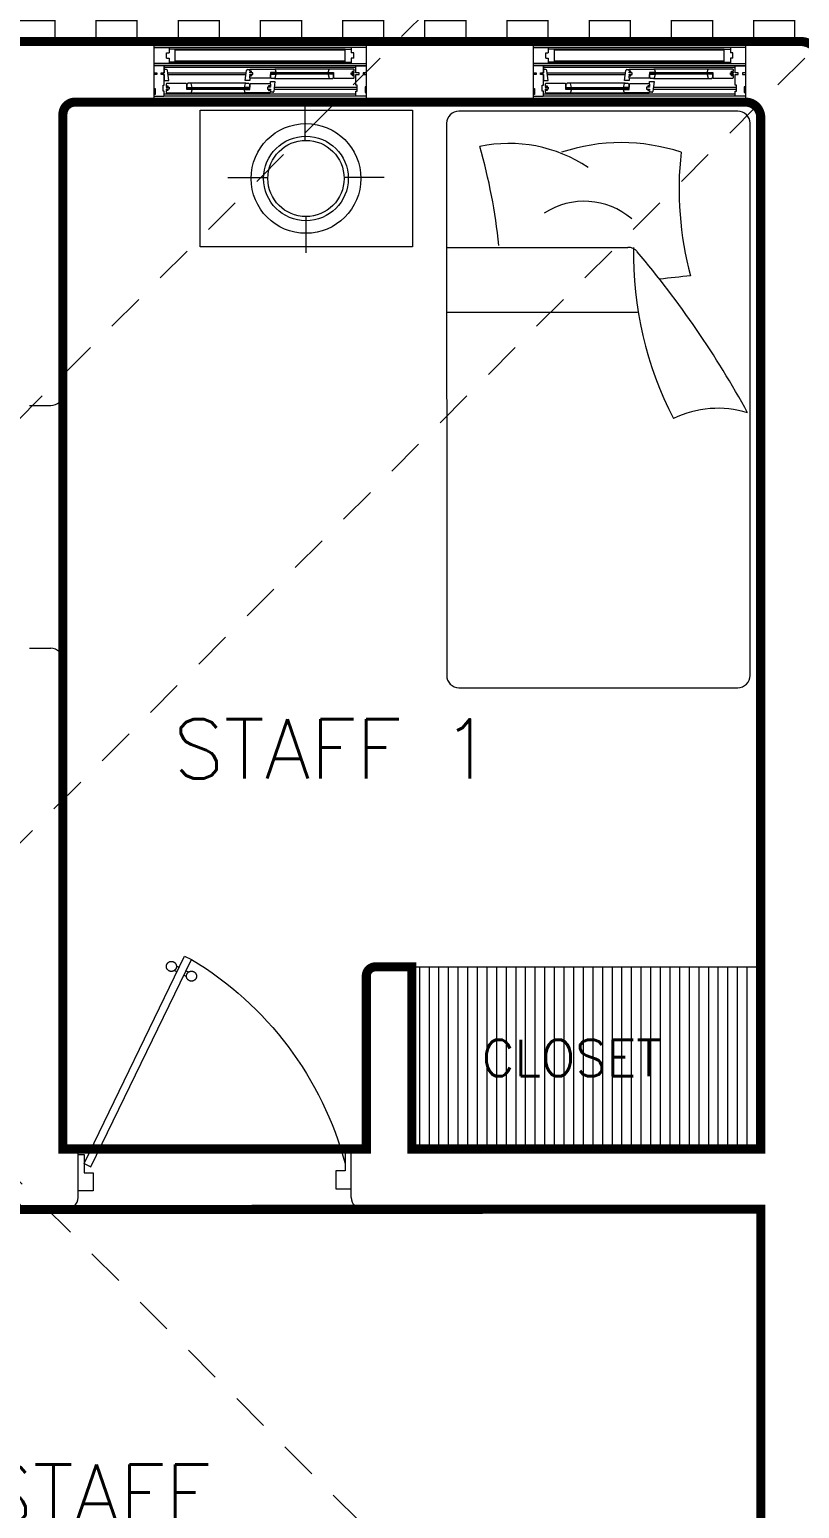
# Model space of a CAD drawing. Header units: metres. Extents: x 8 to 2416, y -346 to 476.
# Drawn here: x 124.757 to 127.295, y -240.05 to -235.176 of the extents above; entities that cross this region are included whole.
import ezdxf

# ---------------------------------------------------------------- set-up
doc = ezdxf.new("R2010")
doc.units = ezdxf.units.M
doc.linetypes.add('0', pattern=[0])
doc.linetypes.add('HIDDEN2', pattern=[0.1875, 0.125, -0.0625])
doc.layers.get('0').update_dxf_attribs({"color": 250, "linetype": '0', "lineweight": 20})
for name, color, linetype, lineweight in [('A-DOOR', 35, 'Continuous', 5), ('A-WALL', 250, 'Continuous', 20), ('baños', 140, 'Continuous', 0), ('closets', 253, 'Continuous', 0), ('cristales', 131, 'Continuous', 0), ('MOBILIARIOS', 252, 'Continuous', 0), ('textos', 7, 'Continuous', 0)]:
    doc.layers.add(name, color=color, linetype=linetype, lineweight=lineweight)
doc.layers.add('hatch piso', color=253, linetype='Continuous', lineweight=0, transparency=0.7)
doc.layers.add('REVESTIMIENTO EXTERIOR', color=7, linetype='Continuous', lineweight=5, true_color=0xffdebd)
doc.layers.add('Techos 1', color=7, linetype='HIDDEN2', lineweight=9, true_color=0x42391a)
doc.styles.get("Standard").update_dxf_attribs({"font": 'arial.ttf', "height": 0.1875})

# ---------------------------------------------------------------- blocks, each defined once
blk = doc.blocks.new('P90')
at = {"layer": 'A-DOOR'}
for p, q in [((-0.0476, -0.8576), (0.6364, -0.5264)), ((0.5992, -0.5445), (0.5949, -0.5355)), ((0.6473, -0.5489), (0.6364, -0.5264)), ((-0.0368, -0.88), (0.6473, -0.5489)), ((0.5843, -0.5517), (0.58, -0.5427)), ((0.5952, -0.5741), (0.5995, -0.5831)), ((0.6101, -0.5669), (0.6144, -0.5759)), ((-0.0368, -0.88), (-0.0476, -0.8576))]:
    blk.add_line(p, q, dxfattribs=at)
for points in [[(-0.06, -0.02), (-0.06, -0.05), (-0.12, -0.05), (-0.12, 0), (0, 0), (0, -0.02)], [(-0.0668, -0.88), (-0.0668, -0.85), (-0.1268, -0.85), (-0.1268, -0.9), (-0.0068, -0.9), (-0.0068, -0.88)]]:
    blk.add_lwpolyline(points, close=True, dxfattribs=at)
blk.add_arc((-0.3259, -1.105), 1.1228, 31.0139, 75.0797, dxfattribs=at)
for points in [[(0.5812, -0.5096), (0.5857, -0.5096), (0.5933, -0.5141), (0.5977, -0.5218), (0.5977, -0.5306), (0.5933, -0.5383), (0.5856, -0.5427), (0.5767, -0.5427), (0.5691, -0.5383), (0.5647, -0.5306), (0.5647, -0.5217), (0.5691, -0.514), (0.5768, -0.5096), (0.5812, -0.5096)], [(0.6133, -0.5758), (0.6177, -0.5758), (0.6254, -0.5803), (0.6298, -0.5879), (0.6298, -0.5968), (0.6253, -0.6045), (0.6176, -0.6089), (0.6088, -0.6089), (0.6011, -0.6044), (0.5967, -0.5967), (0.5967, -0.5879), (0.6011, -0.5802), (0.6088, -0.5758), (0.6133, -0.5758)]]:
    blk.add_open_spline(points, degree=2, dxfattribs=at)
blk = doc.blocks.new('Fenton Bead')
at = {"color": 7}
blk.add_lwpolyline([(2.1, 12.5, -0.341999), (0.2, 11), (0, 10.7), (0, 1), (1, 0), (18, 0), (18, 0.5), (14.7, 12.9, 0.339454), (13.2, 14), (4.1, 14, 0.341999)], format="xyb", close=True, dxfattribs=at)
blk = doc.blocks.new('A$C6ca19f56')
at = {"layer": 'A-DOOR', "color": 7}
for p, q in [((0.7, 0.2), (0, 0.2)), ((0.0325, 0.12), (0, 0.12)), ((0, 0.12), (0, 0.097)), ((0.7, 0.12), (0, 0.12)), ((0.034, 0.1185), (0.0325, 0.12)), ((0.034, 0.097), (0.034, 0.1185)), ((0.034, 0.1185), (0.034, 0.097)), ((0.0417, 0.1075), (0.034, 0.1075)), ((0.049, 0.0715), (0.0447, 0.1047)), ((0.301, 0.0715), (0.3053, 0.1047)), ((0.3083, 0.1075), (0.316, 0.1075)), ((0.316, 0.1075), (0.3175, 0.109)), ((0.316, 0.102), (0.316, 0.1075)), ((0.322, 0.102), (0.316, 0.102)), ((0.316, 0.097), (0.316, 0.0993)), ((0.316, 0.0993), (0.322, 0.0993)), ((0.3175, 0.109), (0.3981, 0.109)), ((0.322, 0.0993), (0.322, 0.102)), ((0.4015, 0.098), (0.384, 0.098)), ((0.384, 0.098), (0.384, 0.0805)), ((0.3981, 0.109), (0.4, 0.1075)), ((0.5779, 0.109), (0.3981, 0.109)), ((0.4, 0.1075), (0.402, 0.0995)), ((0.402, 0.0985), (0.4015, 0.098)), ((0.402, 0.0995), (0.402, 0.0985)), ((0.576, 0.1075), (0.574, 0.0995)), ((0.574, 0.0995), (0.574, 0.0985)), ((0.574, 0.0985), (0.5745, 0.098)), ((0.5745, 0.098), (0.592, 0.098)), ((0.5779, 0.109), (0.576, 0.1075)), ((0.6585, 0.109), (0.5779, 0.109)), ((0.592, 0.098), (0.592, 0.0805)), ((0.654, 0.0993), (0.654, 0.102)), ((0.654, 0.102), (0.66, 0.102)), ((0.66, 0.0993), (0.654, 0.0993)), ((0.66, 0.1075), (0.6585, 0.109)), ((0.66, 0.102), (0.66, 0.1075)), ((0.66, 0.097), (0.66, 0.0993)), ((0.666, 0.1185), (0.6675, 0.12)), ((0.666, 0.097), (0.666, 0.1185)), ((0.6675, 0.12), (0.7, 0.12)), ((0.7, 0.12), (0.7, 0.097)), ((0, 0.097), (0.01, 0.097)), ((0.01, 0.091), (0, 0.091)), ((0, 0.091), (0, 0.0445)), ((0.01, 0.097), (0.01, 0.091)), ((0.024, 0.091), (0.024, 0.097)), ((0.024, 0.097), (0.034, 0.097)), ((0.034, 0.091), (0.024, 0.091)), ((0.03, 0.0365), (0.03, 0.0555)), ((0.03, 0.0555), (0.034, 0.0555)), ((0.034, 0.097), (0.0305, 0.097)), ((0.0305, 0.097), (0.0305, 0.091)), ((0.0305, 0.091), (0.034, 0.091)), ((0.034, 0.0555), (0.034, 0.091)), ((0.034, 0.091), (0.034, 0.0715)), ((0.034, 0.0715), (0.049, 0.0715)), ((0.0415, 0.061), (0.04, 0.0595)), ((0.04, 0.0595), (0.04, 0.0537)), ((0.04, 0.0537), (0.046, 0.0537)), ((0.046, 0.051), (0.04, 0.051)), ((0.04, 0.051), (0.04, 0.049)), ((0.04, 0.049), (0.05, 0.049)), ((0.1065, 0.061), (0.0415, 0.061)), ((0.046, 0.0537), (0.046, 0.051)), ((0.05, 0.049), (0.05, 0.043)), ((0.108, 0.0595), (0.1065, 0.061)), ((0.108, 0.042), (0.108, 0.0595)), ((0.3028, 0.062), (0.1212, 0.062)), ((0.316, 0.0715), (0.301, 0.0715)), ((0.326, 0.097), (0.316, 0.097)), ((0.316, 0.089), (0.316, 0.091)), ((0.316, 0.091), (0.326, 0.091)), ((0.322, 0.089), (0.316, 0.089)), ((0.316, 0.0805), (0.316, 0.0863)), ((0.316, 0.0863), (0.322, 0.0863)), ((0.3175, 0.079), (0.316, 0.0805)), ((0.316, 0.0805), (0.316, 0.0715)), ((0.316, 0.0595), (0.3175, 0.061)), ((0.316, 0.042), (0.316, 0.0595)), ((0.3825, 0.079), (0.3175, 0.079)), ((0.3175, 0.061), (0.3825, 0.061)), ((0.322, 0.0863), (0.322, 0.089)), ((0.326, 0.091), (0.326, 0.097)), ((0.384, 0.049), (0.374, 0.049)), ((0.374, 0.049), (0.374, 0.043)), ((0.384, 0.0537), (0.378, 0.0537)), ((0.378, 0.0537), (0.378, 0.051)), ((0.378, 0.051), (0.384, 0.051)), ((0.384, 0.0805), (0.3825, 0.079)), ((0.3825, 0.061), (0.384, 0.0595)), ((0.384, 0.095), (0.389, 0.095)), ((0.384, 0.095), (0.389, 0.095)), ((0.384, 0.0595), (0.384, 0.0685)), ((0.384, 0.0685), (0.399, 0.0685)), ((0.384, 0.0595), (0.384, 0.0537)), ((0.384, 0.051), (0.384, 0.049)), ((0.389, 0.097), (0.395, 0.093)), ((0.389, 0.093), (0.395, 0.097)), ((0.399, 0.0685), (0.3947, 0.0353)), ((0.3972, 0.078), (0.5788, 0.078)), ((0.587, 0.097), (0.581, 0.093)), ((0.587, 0.093), (0.581, 0.097)), ((0.592, 0.095), (0.587, 0.095)), ((0.592, 0.095), (0.587, 0.095)), ((0.592, 0.0805), (0.5935, 0.079)), ((0.5935, 0.079), (0.6585, 0.079)), ((0.65, 0.091), (0.65, 0.097)), ((0.65, 0.097), (0.66, 0.097)), ((0.66, 0.091), (0.65, 0.091)), ((0.654, 0.0863), (0.654, 0.089)), ((0.654, 0.089), (0.66, 0.089)), ((0.66, 0.0863), (0.654, 0.0863)), ((0.6585, 0.079), (0.66, 0.0805)), ((0.66, 0.089), (0.66, 0.091)), ((0.66, 0.0805), (0.66, 0.0863)), ((0.676, 0.097), (0.666, 0.097)), ((0.666, 0.0555), (0.666, 0.091)), ((0.666, 0.091), (0.676, 0.091)), ((0.67, 0.0555), (0.666, 0.0555)), ((0.67, 0.0365), (0.67, 0.0555)), ((0.676, 0.091), (0.676, 0.097)), ((0.7, 0.097), (0.69, 0.097)), ((0.69, 0.097), (0.69, 0.091)), ((0.69, 0.091), (0.7, 0.091)), ((0.7, 0.0505), (0.696, 0.0505)), ((0.696, 0.0505), (0.696, 0.0315)), ((0.7, 0.091), (0.7, 0.0505)), ((0, 0.0445), (0.004, 0.0445)), ((0.004, 0.0255), (0, 0.0255)), ((0, 0.0255), (0, 0.0215)), ((0, 0.0215), (0.0015, 0.02)), ((0.7, 0), (0, 0)), ((0.0015, 0.02), (0.0325, 0.02)), ((0.004, 0.0445), (0.004, 0.0255)), ((0.034, 0.0365), (0.03, 0.0365)), ((0.0325, 0.02), (0.034, 0.0215)), ((0.6675, 0.02), (0.0325, 0.02)), ((0.034, 0.0215), (0.034, 0.0365)), ((0.05, 0.043), (0.04, 0.043)), ((0.04, 0.043), (0.04, 0.0407)), ((0.04, 0.0407), (0.046, 0.0407)), ((0.046, 0.038), (0.04, 0.038)), ((0.04, 0.038), (0.04, 0.0325)), ((0.04, 0.0325), (0.0415, 0.031)), ((0.0415, 0.031), (0.1221, 0.031)), ((0.046, 0.0407), (0.046, 0.038)), ((0.108, 0.045), (0.113, 0.045)), ((0.108, 0.045), (0.113, 0.045)), ((0.1255, 0.042), (0.108, 0.042)), ((0.113, 0.043), (0.119, 0.047)), ((0.113, 0.047), (0.119, 0.043)), ((0.1221, 0.031), (0.124, 0.0325)), ((0.1221, 0.031), (0.3019, 0.031)), ((0.124, 0.0325), (0.126, 0.0405)), ((0.126, 0.0415), (0.1255, 0.042)), ((0.126, 0.0405), (0.126, 0.0415)), ((0.298, 0.0415), (0.2985, 0.042)), ((0.298, 0.0405), (0.298, 0.0415)), ((0.3, 0.0325), (0.298, 0.0405)), ((0.2985, 0.042), (0.316, 0.042)), ((0.3019, 0.031), (0.3, 0.0325)), ((0.3825, 0.031), (0.3019, 0.031)), ((0.311, 0.043), (0.305, 0.047)), ((0.311, 0.047), (0.305, 0.043)), ((0.316, 0.045), (0.311, 0.045)), ((0.316, 0.045), (0.311, 0.045)), ((0.374, 0.043), (0.384, 0.043)), ((0.384, 0.0407), (0.378, 0.0407)), ((0.378, 0.0407), (0.378, 0.038)), ((0.378, 0.038), (0.384, 0.038)), ((0.384, 0.0325), (0.3825, 0.031)), ((0.384, 0.043), (0.384, 0.0407)), ((0.384, 0.038), (0.384, 0.0325)), ((0.3917, 0.0325), (0.384, 0.0325)), ((0.666, 0.0215), (0.666, 0.0365)), ((0.666, 0.0365), (0.67, 0.0365)), ((0.6675, 0.02), (0.666, 0.0215)), ((0.6985, 0.02), (0.6675, 0.02)), ((0.696, 0.0315), (0.7, 0.0315)), ((0.7, 0.0215), (0.6985, 0.02)), ((0.7, 0.0315), (0.7, 0.0215))]:
    blk.add_line(p, q, dxfattribs=at)
at = {"layer": 'A-DOOR', "extrusion": (0, 0, -1)}
for p, q in [((0.7, 0.18), (0, 0.18)), ((0.0413, 0.1622), (0.05, 0.1622)), ((0.0413, 0.1448), (0.0413, 0.1622)), ((0.6587, 0.1622), (0.65, 0.1622)), ((0.6587, 0.1448), (0.6587, 0.1622)), ((0, 0.127), (0.7, 0.127)), ((0.0413, 0.1448), (0.05, 0.1448)), ((0.6587, 0.1448), (0.65, 0.1448))]:
    blk.add_line(p, q, dxfattribs=at)
at = {"layer": 'A-DOOR'}
for p, q in [((0.07, 0.175), (0.05, 0.175)), ((0.07, 0.132), (0.07, 0.175)), ((0.63, 0.1711), (0.07, 0.1711)), ((0.07, 0.1359), (0.07, 0.1711)), ((0.63, 0.132), (0.63, 0.175)), ((0.63, 0.175), (0.65, 0.175)), ((0.63, 0.1359), (0.63, 0.1711)), ((0.07, 0.132), (0.05, 0.132)), ((0.07, 0.1359), (0.63, 0.1359)), ((0.63, 0.132), (0.65, 0.132))]:
    blk.add_line(p, q, dxfattribs=at)
at = {"layer": 'A-DOOR', "color": 9, "true_color": 0xc7c8ca}
for p, q in [((0.63, 0.175), (0.07, 0.175)), ((0.05, 0.132), (0.63, 0.132))]:
    blk.add_line(p, q, dxfattribs=at)
at = {"layer": 'A-DOOR', "color": 8}
for p, q in [((0.666, 0.114), (0.034, 0.114)), ((0.0457, 0.097), (0.3043, 0.097)), ((0.0465, 0.091), (0.3035, 0.091)), ((0.3965, 0.049), (0.67, 0.049)), ((0.666, 0.026), (0.034, 0.026)), ((0.3957, 0.043), (0.67, 0.043))]:
    blk.add_line(p, q, dxfattribs=at)
at = {"layer": 'A-DOOR', "extrusion": (0, 0, -1)}
for points in [[(0, 0.18), (-0.05, 0.18), (-0.05, 0.1622)], [(-0.7, 0.18), (-0.65, 0.18), (-0.65, 0.1622)], [(-0.05, 0.1448), (-0.05, 0.127), (0, 0.127)], [(-0.65, 0.1448), (-0.65, 0.127), (-0.7, 0.127)]]:
    blk.add_lwpolyline(points, dxfattribs=at)
at = {"layer": 'A-DOOR', "color": 7}
for points in [[(0.4015, 0.098), (0.3895, 0.098), (0.3895, 0.097), (0.4015, 0.097)], [(0.5745, 0.098), (0.5865, 0.098), (0.5865, 0.097), (0.5745, 0.097)], [(0.384, 0.095), (0.389, 0.095), (0.389, 0.095), (0.384, 0.095)], [(0.587, 0.093), (0.389, 0.093), (0.389, 0.097), (0.587, 0.097)], [(0.587, 0.097), (0.389, 0.097), (0.389, 0.093), (0.587, 0.093)], [(0.389, 0.097), (0.395, 0.097), (0.395, 0.093), (0.389, 0.093)], [(0.4015, 0.093), (0.3895, 0.093), (0.3895, 0.092), (0.4015, 0.092)], [(0.395, 0.097), (0.4, 0.097), (0.4, 0.093), (0.395, 0.093)], [(0.5745, 0.093), (0.5865, 0.093), (0.5865, 0.092), (0.5745, 0.092)], [(0.581, 0.097), (0.576, 0.097), (0.576, 0.093), (0.581, 0.093)], [(0.587, 0.097), (0.581, 0.097), (0.581, 0.093), (0.587, 0.093)], [(0.592, 0.095), (0.587, 0.095), (0.587, 0.095), (0.592, 0.095)], [(0.108, 0.045), (0.113, 0.045), (0.113, 0.045), (0.108, 0.045)], [(0.113, 0.043), (0.119, 0.043), (0.119, 0.047), (0.113, 0.047)], [(0.113, 0.047), (0.311, 0.047), (0.311, 0.043), (0.113, 0.043)], [(0.113, 0.043), (0.311, 0.043), (0.311, 0.047), (0.113, 0.047)], [(0.1255, 0.047), (0.1135, 0.047), (0.1135, 0.048), (0.1255, 0.048)], [(0.1255, 0.042), (0.1135, 0.042), (0.1135, 0.043), (0.1255, 0.043)], [(0.119, 0.043), (0.124, 0.043), (0.124, 0.047), (0.119, 0.047)], [(0.2985, 0.047), (0.3105, 0.047), (0.3105, 0.048), (0.2985, 0.048)], [(0.2985, 0.042), (0.3105, 0.042), (0.3105, 0.043), (0.2985, 0.043)], [(0.305, 0.043), (0.3, 0.043), (0.3, 0.047), (0.305, 0.047)], [(0.311, 0.043), (0.305, 0.043), (0.305, 0.047), (0.311, 0.047)], [(0.316, 0.045), (0.311, 0.045), (0.311, 0.045), (0.316, 0.045)]]:
    blk.add_lwpolyline(points, close=True, dxfattribs=at)
for centre, start, end in [((0.0417, 0.1045), 4.2891, 90.0015), ((0.3083, 0.1045), 89.9985, 175.7109), ((0.3917, 0.0355), 269.9985, 355.7109)]:
    blk.add_arc(centre, 0.003, start, end, dxfattribs=at)
at = {"layer": 'cristales', "const_width": 0.004}
for points in [[(0.576, 0.095), (0.4, 0.095)], [(0.124, 0.045), (0.3, 0.045)]]:
    blk.add_lwpolyline(points, dxfattribs=at)
at = {"layer": 'A-DOOR', "color": 7, "yscale": 0.001000000023175567, "zscale": 0.001000000023175567}
for p, xscale in [((0.108, 0.048), 0.001000000023175567), ((0.316, 0.048), -0.001000000023175567)]:
    blk.add_blockref('Fenton Bead', p, dxfattribs=dict(at, xscale=xscale))
at = {"layer": 'A-DOOR', "color": 7, "yscale": 0.001000000023175567, "zscale": 0.001000000023175567, "rotation": 180}
for p, xscale in [((0.384, 0.092), -0.001000000023175567), ((0.592, 0.092), 0.001000000023175567)]:
    blk.add_blockref('Fenton Bead', p, dxfattribs=dict(at, xscale=xscale))
blk = doc.blocks.new('PL BASE 1N NASAS 09')
at = {"layer": 'closets', "transparency": 33554687}
h = blk.add_hatch(dxfattribs=at)
h.set_pattern_fill('LINE', color=256, scale=0.01, angle=90)
h.set_pattern_definition([(90, (-221.61947, 143.81628), (-0.03175, 2e-18), [])])
h.paths.add_polyline_path([(-115.7811, -51.8997), (-114.6315, -51.8997), (-114.6315, -52.4997), (-115.7811, -52.4997)])
at = {"layer": 'A-WALL'}
for p, q in [((-116.6311, -48.8497), (-116.6311, -49.0497)), ((-115.9311, -48.8497), (-115.9311, -49.0497)), ((-115.3811, -48.8497), (-115.3811, -49.0497)), ((-114.6811, -48.8497), (-114.6811, -49.0497)), ((-116.6311, -49.0497), (-116.8911, -49.0497)), ((-114.6711, -49.0497), (-115.9311, -49.0497)), ((-116.9311, -50.0097), (-116.9311, -49.0897)), ((-114.6311, -52.4997), (-114.6311, -49.0897)), ((-117.0411, -50.0497), (-116.9711, -50.0497)), ((-117.0411, -50.8497), (-116.9711, -50.8497)), ((-116.9311, -52.4597), (-116.9311, -50.8897)), ((-115.7811, -51.8997), (-115.8911, -51.8997)), ((-115.7811, -52.4997), (-115.7811, -51.8997)), ((-115.9311, -52.4597), (-115.9311, -51.9397)), ((-116.8911, -52.4997), (-116.8813, -52.4997)), ((-116.8813, -52.6597), (-116.8813, -52.4997)), ((-115.9811, -52.4997), (-115.9711, -52.4997)), ((-115.9811, -52.6597), (-115.9811, -52.4997)), ((-115.7811, -52.4997), (-114.6311, -52.4997)), ((-117.0411, -52.6997), (-116.9213, -52.6997))]:
    blk.add_line(p, q, dxfattribs=at)
for points in [[(-116.6311, -48.8497), (-117.1811, -48.8497)], [(-115.3811, -48.8497), (-115.9311, -48.8497)]]:
    blk.add_lwpolyline(points, dxfattribs=at)
for points in [[(-114.4311, -53.4497), (-114.4311, -49.4897, -0.414214), (-114.3911, -49.4497), (-113.8711, -49.4497, 0.414214), (-113.8311, -49.4097), (-113.8311, -49.2897, 0.414214), (-113.8711, -49.2497), (-114.3911, -49.2497, -0.414214), (-114.4311, -49.2097), (-114.4311, -48.8897, 0.414214), (-114.4711, -48.8497), (-114.6811, -48.8497)], [(-115.9416, -52.6997), (-114.6711, -52.6997, -0.414086), (-114.6311, -52.7397), (-114.6306, -53.8597, 0.414086), (-114.5906, -53.8997), (-114.4705, -53.8997, 0.415429), (-114.4305, -53.8596), (-114.4311, -53.7197, -0.414214), (-114.3611, -53.6497), (-113.6511, -53.6497)]]:
    blk.add_lwpolyline(points, format="xyb", dxfattribs=at)
for centre, start, end in [((-116.8911, -49.0897), 90, 180), ((-114.6711, -49.0897), 0, 90), ((-116.9711, -50.0097), 270, 360), ((-116.9711, -50.8897), 360, 90), ((-115.8911, -51.9397), 90, 180), ((-116.8911, -52.4597), 180, 270), ((-115.9711, -52.4597), 270, 360), ((-117.0411, -52.6597), 180, 270), ((-116.9213, -52.6597), 270, 0), ((-115.9411, -52.6597), 180, 270)]:
    blk.add_arc(centre, 0.04, start, end, dxfattribs=at)
at = {"layer": 'closets', "transparency": 33554687}
blk.add_line((-115.7811, -51.8997), (-114.6311, -51.8997), dxfattribs=at)
at = {"layer": 'Techos 1'}
for p, q in [((-114.9311, -47.9497), (-118.0811, -51.0997)), ((-113.5311, -47.9497), (-117.6311, -52.0497)), ((-117.6311, -52.0497), (-113.5311, -56.1497))]:
    blk.add_line(p, q, dxfattribs=at)
at = {"color": 1}
for p in [(-116.6311, -49.0497), (-115.3811, -49.0497)]:
    blk.add_blockref('A$C6ca19f56', p, dxfattribs=at)
at = {"layer": 'A-DOOR', "xscale": -1, "rotation": 270}
blk.add_blockref('P90', (-115.9811, -52.5114), dxfattribs=at)
at = {"layer": 'textos'}
for s, insert, char_height, width, attachment_point in [('{\\Fromans|c0; STAFF 1}', (-116.7008, -51.2785), 0.195, 3.404877, 7), ('\\pxqc;{\\Fromans|c0;\\H0.8x;CLOSET\\H1.25x; }', (-113.5584, -52.2599), 0.15, 3.392974, 9), ('{\\Fromans|c0;STAFF \\PAREA}', (-117.1966, -54.0596), 0.195, 3.422974, 7)]:
    blk.add_mtext(s, dxfattribs=dict(at, insert=insert, char_height=char_height, width=width, attachment_point=attachment_point))
blk = doc.blocks.new('SBED BL22')
at = {"layer": 'MOBILIARIOS'}
for p, q in [((0.0024, -0.4088), (0.5977, -0.4088)), ((0.0024, -0.622), (0.6287, -0.622))]:
    blk.add_line(p, q, dxfattribs=at)
blk.add_lwpolyline([(1, -1.82), (1, 0, 0.414214), (0.96, 0.04), (0.04, 0.04, 0.414214), (0, 0), (0, -1.82, 0.414214), (0.04, -1.86), (0.96, -1.86, 0.414214)], format="xyb", close=True, dxfattribs=at)
for centre, radius, start, end in [((0.206, -0.5325), 0.4662, 56.115, 102.0188), ((-1.5957, -0.5731), 1.7755, 5.5112, 16.2393), ((0.5755, -0.6929), 0.6292, 71.7279, 108.2721), ((1.8554, -0.2171), 1.0894, 173.5834, 195.2056), ((0.4533, -0.4985), 0.2414, 49.5381, 122.9919), ((0.5977, -0.4488), 0.04, 40.117, 90), ((1.7867, -0.4334), 1.1707, 178.7966, 207.447), ((-1.8433, -2.5056), 3.232, 28.6854, 40.117), ((1.0264, -3.0153), 2.5222, 95.0578, 97.3886), ((0.8936, -1.272), 0.3327, 72.799, 116.0068)]:
    blk.add_arc(centre, radius, start, end, dxfattribs=at)
blk = doc.blocks.new('PL MUEBLES 1N NASAS 09')
at = {"layer": 'hatch piso'}
h = blk.add_hatch(dxfattribs=at)
h.set_pattern_fill('AR-BRSTD', color=256, scale=0.002, angle=-90)
h.set_pattern_definition([(270, (-8.74588, 232.01007), (0.1354836, -2e-17), []), (0, (-8.74588, 232.01007), (0.1354836, 0.2032), [0.1354836, -0.1354836])])
edge = h.paths.add_edge_path()
edge.add_line((62.3305, 47.1481), (63.2305, 47.1481))
edge.add_line((63.2305, 47.1481), (63.2305, 48.4481))
edge.add_line((63.2305, 48.4481), (56.5331, 48.4481))
edge.add_line((56.5331, 48.4481), (56.5331, 48.2731))
edge.add_line((56.5331, 48.2731), (56.3831, 48.2731))
edge.add_line((56.3831, 48.2731), (56.3831, 48.4536))
edge.add_line((56.3831, 48.4536), (54.5879, 48.4536))
edge.add_line((54.5879, 48.4536), (54.5879, 46.9481))
edge.add_line((54.5879, 46.9481), (55.8257, 46.9481))
edge.add_arc((55.8755, 46.9973), 0.07, 180, 224.6727, ccw=False)
edge.add_line((55.8055, 46.9973), (55.8055, 47.1073))
edge.add_arc((55.8755, 47.1073), 0.07, 90, 180, ccw=False)
edge.add_line((55.8755, 47.1773), (55.9855, 47.1773))
edge.add_arc((55.9855, 47.1073), 0.07, 0, 90, ccw=False)
edge.add_line((56.0555, 47.1073), (56.0555, 46.9973))
edge.add_arc((55.9855, 46.9973), 0.07, -44.6727, 0, ccw=False)
edge.add_line((56.0353, 46.9481), (59.0257, 46.9481))
edge.add_arc((59.0755, 46.9973), 0.07, 180, 224.6728, ccw=False)
edge.add_line((59.0055, 46.9973), (59.0055, 47.1073))
edge.add_arc((59.0755, 47.1073), 0.07, 90, 180, ccw=False)
edge.add_line((59.0755, 47.1773), (59.1855, 47.1773))
edge.add_arc((59.1855, 47.1073), 0.07, 0, 90, ccw=False)
edge.add_line((59.2555, 47.1073), (59.2555, 46.9973))
edge.add_arc((59.1855, 46.9973), 0.07, -90, 0, ccw=False)
edge.add_line((59.1855, 46.9273), (59.0755, 46.9273))
edge.add_arc((59.0755, 46.9973), 0.07, 229.9948, 270, ccw=False)
edge.add_line((59.0305, 46.9437), (59.0305, 44.972))
edge.add_arc((59.0755, 44.9184), 0.07, 90, 130.0052, ccw=False)
edge.add_line((59.0755, 44.9884), (59.1855, 44.9884))
edge.add_arc((59.1855, 44.9184), 0.07, 0, 90, ccw=False)
edge.add_line((59.2555, 44.9184), (59.2555, 44.8084))
edge.add_arc((59.1855, 44.8084), 0.07, -90, 0, ccw=False)
edge.add_line((59.1855, 44.7384), (59.0755, 44.7384))
edge.add_arc((59.0755, 44.8084), 0.07, 229.9948, 270, ccw=False)
edge.add_line((59.0305, 44.7548), (59.0305, 41.172))
edge.add_arc((59.0755, 41.1184), 0.07, 90, 130.0052, ccw=False)
edge.add_line((59.0755, 41.1884), (59.1855, 41.1884))
edge.add_arc((59.1855, 41.1184), 0.07, 0, 90, ccw=False)
edge.add_line((59.2555, 41.1184), (59.2555, 41.0084))
edge.add_arc((59.1855, 41.0084), 0.07, -90, 0, ccw=False)
edge.add_line((59.1855, 40.9384), (59.0755, 40.9384))
edge.add_arc((59.0755, 41.0084), 0.07, 180, 270, ccw=False)
edge.add_line((59.0055, 41.0084), (59.0055, 41.1184))
edge.add_arc((59.0755, 41.1184), 0.07, 149.8481, 180, ccw=False)
edge.add_line((59.0149, 41.1535), (56.0391, 41.1535))
edge.add_arc((55.9855, 41.1085), 0.07, 0, 40.0052, ccw=False)
edge.add_line((56.0555, 41.1085), (56.0555, 40.9985))
edge.add_arc((55.9855, 40.9985), 0.07, -90, 0, ccw=False)
edge.add_line((55.9855, 40.9285), (55.8755, 40.9285))
edge.add_arc((55.8755, 40.9985), 0.07, 180, 270, ccw=False)
edge.add_line((55.8055, 40.9985), (55.8055, 41.1085))
edge.add_arc((55.8755, 41.1085), 0.07, 139.9948, 180, ccw=False)
edge.add_line((55.8219, 41.1535), (50.4363, 41.1535))
edge.add_arc((50.3827, 41.1085), 0.07, 0, 40.0052, ccw=False)
edge.add_line((50.4527, 41.1085), (50.4527, 40.9985))
edge.add_arc((50.3827, 40.9985), 0.07, -90, 0, ccw=False)
edge.add_line((50.3827, 40.9285), (50.2727, 40.9285))
edge.add_arc((50.2727, 40.9985), 0.07, 180, 270, ccw=False)
edge.add_line((50.2027, 40.9985), (50.2027, 41.1085))
edge.add_arc((50.2727, 41.1085), 0.07, 139.9948, 180, ccw=False)
edge.add_line((50.2191, 41.1535), (46.4305, 41.1535))
edge.add_line((46.4305, 41.1535), (46.4305, 40.9535))
edge.add_line((46.4305, 40.9535), (44.3305, 40.9535))
edge.add_line((44.3305, 40.9535), (44.3305, 39.3536))
edge.add_line((44.3305, 39.3536), (47.8305, 39.3536))
edge.add_line((47.8305, 39.3536), (47.8305, 38.9536))
edge.add_line((47.8305, 38.9536), (62.3305, 38.9536))
edge.add_line((62.3305, 38.9536), (62.3305, 47.1481))
at = {"layer": 'MOBILIARIOS'}
for p, q in [((46.1285, 39.0276), (46.1285, 39.1476)), ((45.8742, 38.9057), (46.006, 38.9057)), ((46.257, 38.9059), (46.3888, 38.9059)), ((46.1327, 38.6565), (46.1327, 38.7765))]:
    blk.add_line(p, q, dxfattribs=at)
blk.add_lwpolyline([(46.4827, 39.1271), (46.4827, 38.6771), (45.7827, 38.6769), (45.7827, 39.1269)], close=True, dxfattribs=at)
for radius in [0.1809, 0.1394, 0.1256]:
    blk.add_circle((46.1315, 38.9021), radius, dxfattribs=at)
at = {"layer": 'baños'}
blk.add_blockref('PL BASE 1N NASAS 09', (162.2615, 88.2033), dxfattribs=at)
at = {"layer": 'MOBILIARIOS', "rotation": 0.00250188729231864}
blk.add_blockref('SBED BL22', (46.5953, 39.0838), dxfattribs=at)

msp = doc.modelspace()

# ---------------------------------------------------------------- linework, layer by layer
at = {"layer": 'REVESTIMIENTO EXTERIOR', "const_width": 0.03}
for points in [[(125.92706, -233.61568), (125.89706, -233.61568), (123.91706, -233.61568, 0.4142136), (123.86706, -233.66568), (123.86706, -235.16564, 0.4142136), (123.91706, -235.21564), (127.29706, -235.21564, -0.4142136), (127.36706, -235.28564), (127.36706, -235.61564), (129.89706, -235.61564), (141.79706, -235.61564, 0.4142136), (141.86706, -235.54564), (141.86706, -227.45564, -0.3951723), (141.9158, -227.41058), (142.69706, -227.41564), (142.76706, -227.34564), (142.76706, -226.18564, 0.4142136), (142.69706, -226.11564), (141.64706, -226.11564), (135.91663, -226.11564), (135.91709, -225.51564), (134.11707, -225.51564)], [(125.86707, -238.29564), (125.86707, -238.86564), (124.86707, -238.86564), (124.86707, -235.45564, -0.4142135), (124.90707, -235.41564), (127.11706, -235.41564, -0.4142128), (127.16706, -235.46564), (127.16707, -238.26564), (127.16706, -238.86564), (126.01706, -238.86564), (126.01706, -238.26564), (125.89707, -238.26564, 0.4142136), (125.86707, -238.29564)]]:
    msp.add_lwpolyline(points, format="xyb", dxfattribs=at)
msp.add_lwpolyline([(124.71712, -239.06516), (127.16714, -239.06407), (127.16714, -241.41486), (120.86706, -241.41643), (120.86706, -239.06564)], dxfattribs=at)

# ---------------------------------------------------------------- block references
msp.add_blockref('PL MUEBLES 1N NASAS 09', (79.53659, -274.56922))

doc.saveas('drawing.dxf')
